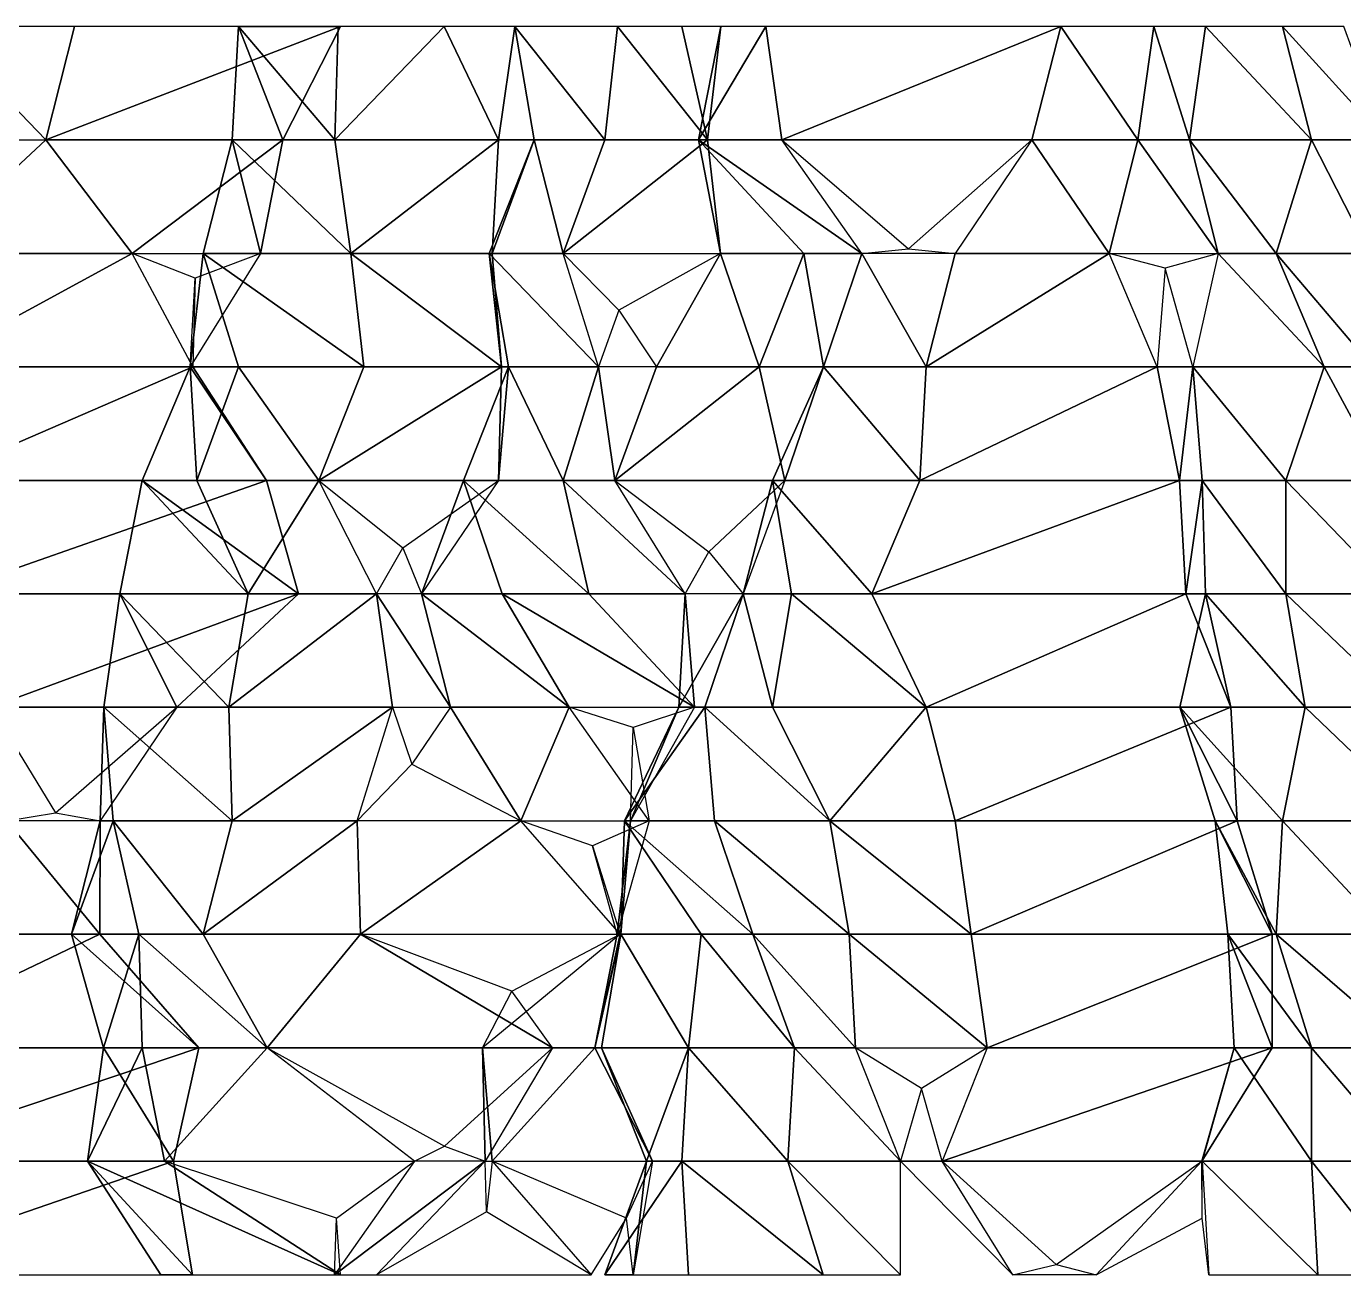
# Model space of a CAD drawing. Header units: metres. Extents: x -317 to 276, y -240 to 234.
# Drawn here: x -251.8 to -182.1, y 168.3 to 234 of the extents above; entities that cross this region are included whole.
import ezdxf

# ---------------------------------------------------------------- set-up
doc = ezdxf.new("R2010")
doc.units = ezdxf.units.M

msp = doc.modelspace()

# ---------------------------------------------------------------- linework, layer by layer
for points in [[(-256.53568, 234, -412.15634), (-250.76256, 228, -414.1037), (-249.23969, 234, -411.3161), (-249.23958, 234.0001, -411.316)], [(-256.53568, 234, -412.15634), (-256.02805, 228, -411.22714), (-250.76256, 228, -414.1037), (-250.76245, 228.0001, -414.1036)], [(-250.76256, 228, -414.1037), (-238.22107, 228, -403.66165), (-235.17532, 234, -398.08643), (-235.17522, 234.0001, -398.08633)], [(-250.76256, 228, -414.1037), (-235.17532, 234, -398.08643), (-249.23969, 234, -411.3161), (-249.23958, 234.0001, -411.316)], [(-238.22107, 228, -403.66165), (-240.90842, 228, -421.09573), (-240.56999, 234, -420.4763), (-240.56989, 234.0001, -420.4762)], [(-240.56999, 234, -420.4763), (-240.90842, 228, -421.09573), (-235.47371, 228, -423.66257), (-235.4736, 228.0001, -423.66248)], [(-238.22107, 228, -403.66165), (-240.56999, 234, -420.4763), (-235.17532, 234, -398.08643), (-235.17522, 234.0001, -398.08633)], [(-240.56999, 234, -420.4763), (-235.47371, 228, -423.66257), (-235.3045, 234, -423.3528), (-235.3044, 234.0001, -423.35272)], [(-235.47371, 228, -423.66257), (-226.82404, 228, -420.34442), (-229.70058, 234, -425.60992), (-229.70047, 234.0001, -425.60983)], [(-235.47371, 228, -423.66257), (-229.70058, 234, -425.60992), (-235.3045, 234, -423.3528), (-235.3044, 234.0001, -423.35272)], [(-226.82404, 228, -420.34442), (-225.95798, 234, -431.27408), (-229.70058, 234, -425.60992), (-229.70047, 234.0001, -425.60983)], [(-226.82404, 228, -420.34442), (-224.94272, 228, -429.41568), (-225.95798, 234, -431.27408), (-225.95787, 234.0001, -431.274)], [(-225.95798, 234, -431.27408), (-221.2001, 228, -435.07983), (-220.52325, 234, -433.8409), (-220.52315, 234.0001, -433.84082)], [(-225.95798, 234, -431.27408), (-224.94272, 228, -429.41568), (-221.2001, 228, -435.07983), (-221.2, 228.0001, -435.07974)], [(-220.52325, 234, -433.8409), (-221.2001, 228, -435.07983), (-215.7654, 228, -437.64667), (-215.76529, 228.0001, -437.64658)], [(-220.52325, 234, -433.8409), (-215.7654, 228, -437.64667), (-217.11906, 234, -440.12454), (-217.11896, 234.0001, -440.12445)], [(-215.7654, 228, -437.64667), (-215.06854, 234, -448.88605), (-217.11906, 234, -440.12454), (-217.11896, 234.0001, -440.12445)], [(-215.7654, 228, -437.64667), (-216.253, 228, -451.0542), (-215.06854, 234, -448.88605), (-215.06844, 234.0001, -448.88596)], [(-216.253, 228, -451.0542), (-211.83356, 228, -455.47943), (-212.6796, 234, -457.0281), (-212.67949, 234.0001, -457.028)], [(-216.253, 228, -451.0542), (-212.6796, 234, -457.0281), (-215.06854, 234, -448.88605), (-215.06844, 234.0001, -448.88596)], [(-211.83356, 228, -455.47943), (-197.09235, 234, -441.01083), (-212.6796, 234, -457.0281), (-212.67949, 234.0001, -457.028)], [(-211.83356, 228, -455.47943), (-198.61523, 228, -443.79843), (-197.09235, 234, -441.01083), (-197.09224, 234.0001, -441.01074)], [(-197.09235, 234, -441.01083), (-198.61523, 228, -443.79843), (-193.01132, 228, -446.0555), (-193.01122, 228.0001, -446.05542)], [(-197.09235, 234, -441.01083), (-193.01132, 228, -446.0555), (-192.16528, 234, -444.50684), (-192.16518, 234.0001, -444.50674)], [(-192.16528, 234, -444.50684), (-193.01132, 228, -446.0555), (-190.28397, 228, -453.5781), (-190.28386, 228.0001, -453.578)], [(-192.16528, 234, -444.50684), (-190.28397, 228, -453.5781), (-189.43793, 234, -452.02942), (-189.43782, 234.0001, -452.02933)], [(-189.43793, 234, -452.02942), (-190.28397, 228, -453.5781), (-183.834, 228, -454.2865), (-183.8339, 228.0001, -454.2864)], [(-189.43793, 234, -452.02942), (-183.834, 228, -454.2865), (-185.35689, 234, -457.07413), (-185.35678, 234.0001, -457.07404)], [(-185.35689, 234, -457.07413), (-179.92218, 228, -459.64093), (-182.1219, 234, -463.66748), (-182.1218, 234.0001, -463.6674)], [(-185.35689, 234, -457.07413), (-183.834, 228, -454.2865), (-179.92218, 228, -459.64093), (-179.92207, 228.0001, -459.64084)], [(-250.76256, 228, -414.1037), (-257.21252, 222, -413.3953), (-246.19392, 222, -405.74084), (-246.19382, 222.0001, -405.74075)], [(-246.19392, 222, -405.74084), (-238.22107, 228, -403.66165), (-250.76256, 228, -414.1037), (-250.76245, 228.0001, -414.1036)], [(-246.19392, 222, -405.74084), (-239.40555, 222, -405.8298), (-238.22107, 228, -403.66165), (-238.22096, 228.0001, -403.66156)], [(-239.40555, 222, -405.8298), (-242.43129, 222, -423.88336), (-240.90842, 228, -421.09573), (-240.90831, 228.0001, -421.09564)], [(-240.90842, 228, -421.09573), (-242.43129, 222, -423.88336), (-234.62766, 222, -422.1139), (-234.62755, 222.0001, -422.1138)], [(-239.40555, 222, -405.8298), (-240.90842, 228, -421.09573), (-238.22107, 228, -403.66165), (-238.22096, 228.0001, -403.66156)], [(-240.90842, 228, -421.09573), (-234.62766, 222, -422.1139), (-235.47371, 228, -423.66257), (-235.4736, 228.0001, -423.66248)], [(-234.62766, 222, -422.1139), (-226.82404, 228, -420.34442), (-235.47371, 228, -423.66257), (-235.4736, 228.0001, -423.66248)], [(-234.62766, 222, -422.1139), (-227.16245, 222, -420.9639), (-226.82404, 228, -420.34442), (-226.82393, 228.0001, -420.34433)], [(-227.16245, 222, -420.9639), (-227.31165, 222, -433.75195), (-224.94272, 228, -429.41568), (-224.94261, 228.0001, -429.4156)], [(-224.94272, 228, -429.41568), (-227.31165, 222, -433.75195), (-223.39981, 222, -439.10638), (-223.3997, 222.0001, -439.1063)], [(-227.16245, 222, -420.9639), (-224.94272, 228, -429.41568), (-226.82404, 228, -420.34442), (-226.82393, 228.0001, -420.34433)], [(-224.94272, 228, -429.41568), (-223.39981, 222, -439.10638), (-221.2001, 228, -435.07983), (-221.2, 228.0001, -435.07974)], [(-223.39981, 222, -439.10638), (-215.08856, 222, -436.4077), (-215.7654, 228, -437.64667), (-215.76529, 228.0001, -437.64658)], [(-223.39981, 222, -439.10638), (-215.7654, 228, -437.64667), (-221.2001, 228, -435.07983), (-221.2, 228.0001, -435.07974)], [(-215.08856, 222, -436.4077), (-210.6691, 222, -440.83295), (-216.253, 228, -451.0542), (-216.2529, 228.0001, -451.0541)], [(-215.08856, 222, -436.4077), (-216.253, 228, -451.0542), (-215.7654, 228, -437.64667), (-215.76529, 228.0001, -437.64658)], [(-207.60333, 222, -447.73605), (-211.83356, 228, -455.47943), (-216.253, 228, -451.0542), (-216.2529, 228.0001, -451.0541)], [(-207.60333, 222, -447.73605), (-216.253, 228, -451.0542), (-210.6691, 222, -440.83295), (-210.66899, 222.0001, -440.83286)], [(-211.83356, 228, -455.47943), (-205.14325, 222.2449, -449.4904), (-198.61523, 228, -443.79843), (-198.61513, 228.0001, -443.79834)], [(-198.61523, 228, -443.79843), (-202.67625, 222, -451.2321), (-194.53421, 222, -448.84314), (-194.5341, 222.0001, -448.84305)], [(-198.61523, 228, -443.79843), (-194.53421, 222, -448.84314), (-193.01132, 228, -446.0555), (-193.01122, 228.0001, -446.05542)], [(-193.01132, 228, -446.0555), (-194.53421, 222, -448.84314), (-188.76108, 222, -450.79047), (-188.76097, 222.0001, -450.79037)], [(-193.01132, 228, -446.0555), (-188.76108, 222, -450.79047), (-190.28397, 228, -453.5781), (-190.28386, 228.0001, -453.578)], [(-190.28397, 228, -453.5781), (-185.6953, 222, -457.6936), (-183.834, 228, -454.2865), (-183.8339, 228.0001, -454.2864)], [(-190.28397, 228, -453.5781), (-188.76108, 222, -450.79047), (-185.6953, 222, -457.6936), (-185.69519, 222.0001, -457.6935)], [(-183.834, 228, -454.2865), (-185.6953, 222, -457.6936), (-180.76822, 222, -461.1896), (-180.76811, 222.0001, -461.1895)], [(-183.834, 228, -454.2865), (-180.76822, 222, -461.1896), (-179.92218, 228, -459.64093), (-179.92207, 228.0001, -459.64084)], [(-205.14325, 222.2449, -449.4904), (-202.67625, 222, -451.2321), (-207.60333, 222, -447.73605), (-207.60323, 222.0001, -447.73596)], [(-257.21252, 216, -413.3953), (-242.97894, 216, -399.8559), (-246.19392, 222, -405.74084), (-246.19382, 222.0001, -405.74075)], [(-257.21252, 216, -413.3953), (-246.19392, 222, -405.74084), (-257.21252, 222, -413.3953), (-257.21243, 222.0001, -413.3952)], [(-239.40555, 222, -405.8298), (-242.85544, 220.68292, -405.8873), (-246.19392, 222, -405.74084), (-246.19382, 222.0001, -405.74075)], [(-243.12814, 216, -412.64395), (-240.56999, 216, -420.4763), (-242.43129, 222, -423.88336), (-242.43118, 222.0001, -423.88327)], [(-243.12814, 216, -412.64395), (-242.43129, 222, -423.88336), (-239.40555, 222, -405.8298), (-239.40544, 222.0001, -405.8297)], [(-242.43129, 222, -423.88336), (-233.95082, 216, -420.87494), (-234.62766, 222, -422.1139), (-234.62755, 222.0001, -422.1138)], [(-242.43129, 222, -423.88336), (-240.56999, 216, -420.4763), (-233.95082, 216, -420.87494), (-233.95071, 216.0001, -420.87485)], [(-234.62766, 222, -422.1139), (-226.65482, 216, -420.03467), (-227.16245, 222, -420.9639), (-227.16234, 222.0001, -420.9638)], [(-234.62766, 222, -422.1139), (-233.95082, 216, -420.87494), (-226.65482, 216, -420.03467), (-226.65471, 216.0001, -420.03458)], [(-226.65482, 216, -420.03467), (-226.29639, 216, -431.89355), (-227.31165, 222, -433.75195), (-227.31154, 222.0001, -433.75186)], [(-226.65482, 216, -420.03467), (-227.31165, 222, -433.75195), (-227.16245, 222, -420.9639), (-227.16234, 222.0001, -420.9638)], [(-227.31165, 222, -433.75195), (-221.53851, 216, -435.6993), (-223.39981, 222, -439.10638), (-223.3997, 222.0001, -439.1063)], [(-227.31165, 222, -433.75195), (-226.29639, 216, -431.89355), (-221.53851, 216, -435.6993), (-221.5384, 216.0001, -435.69922)], [(-221.53851, 216, -435.6993), (-223.39981, 222, -439.10638), (-220.45065, 219, -438.1488), (-220.45055, 219.0001, -438.1487)], [(-215.08856, 222, -436.4077), (-220.45065, 219, -438.1488), (-218.47275, 216, -442.60242), (-218.47264, 216.0001, -442.60233)], [(-215.08856, 222, -436.4077), (-218.47275, 216, -442.60242), (-213.03802, 216, -445.16922), (-213.03792, 216.0001, -445.16913)], [(-215.08856, 222, -436.4077), (-213.03802, 216, -445.16922), (-210.6691, 222, -440.83295), (-210.66899, 222.0001, -440.83286)], [(-210.6691, 222, -440.83295), (-213.03802, 216, -445.16922), (-209.63385, 216, -451.45288), (-209.63374, 216.0001, -451.4528)], [(-210.6691, 222, -440.83295), (-209.63385, 216, -451.45288), (-207.60333, 222, -447.73605), (-207.60323, 222.0001, -447.73596)], [(-207.60333, 222, -447.73605), (-209.63385, 216, -451.45288), (-204.19913, 216, -454.01968), (-204.19902, 216.0001, -454.0196)], [(-207.60333, 222, -447.73605), (-204.19913, 216, -454.01968), (-202.67625, 222, -451.2321), (-202.67615, 222.0001, -451.232)], [(-204.19913, 216, -454.01968), (-191.99606, 216, -444.1971), (-194.53421, 222, -448.84314), (-194.5341, 222.0001, -448.84305)], [(-204.19913, 216, -454.01968), (-194.53421, 222, -448.84314), (-202.67625, 222, -451.2321), (-202.67615, 222.0001, -451.232)], [(-188.76108, 222, -450.79047), (-191.5704, 221.21738, -449.6754), (-194.53421, 222, -448.84314), (-194.5341, 222.0001, -448.84305)], [(-188.76108, 222, -450.79047), (-190.11476, 216, -453.26837), (-183.15717, 216, -453.04758), (-183.15706, 216.0001, -453.0475)], [(-188.76108, 222, -450.79047), (-183.15717, 216, -453.04758), (-185.6953, 222, -457.6936), (-185.69519, 222.0001, -457.6935)], [(-185.6953, 222, -457.6936), (-180.59901, 216, -460.87988), (-180.76822, 222, -461.1896), (-180.76811, 222.0001, -461.1895)], [(-185.6953, 222, -457.6936), (-183.15717, 216, -453.04758), (-180.59901, 216, -460.87988), (-180.5989, 216.0001, -460.8798)], [(-191.5704, 221.21738, -449.6754), (-191.99606, 216, -444.1971), (-190.11476, 216, -453.26837), (-190.11465, 216.0001, -453.26828)], [(-242.85544, 220.68292, -405.8873), (-242.97894, 216, -399.8559), (-243.12814, 216, -412.64395), (-243.12804, 216.0001, -412.64386)], [(-256.8741, 210, -412.77582), (-242.97894, 216, -399.8559), (-257.21252, 216, -413.3953), (-257.21243, 216.0001, -413.3952)], [(-256.8741, 210, -412.77582), (-239.08714, 210, -392.732), (-242.97894, 216, -399.8559), (-242.97884, 216.0001, -399.8558)], [(-239.08714, 210, -392.732), (-245.66628, 210, -417.28998), (-243.12814, 216, -412.64395), (-243.12804, 216.0001, -412.64386)], [(-243.12814, 216, -412.64395), (-245.66628, 210, -417.28998), (-242.76971, 210, -424.50284), (-242.7696, 210.0001, -424.50275)], [(-239.08714, 210, -392.732), (-243.12814, 216, -412.64395), (-242.97894, 216, -399.8559), (-242.97884, 216.0001, -399.8558)], [(-243.12814, 216, -412.64395), (-242.76971, 210, -424.50284), (-240.56999, 216, -420.4763), (-240.56989, 216.0001, -420.4762)], [(-240.56999, 216, -420.4763), (-242.76971, 210, -424.50284), (-236.31975, 210, -425.21124), (-236.31964, 210.0001, -425.21115)], [(-240.56999, 216, -420.4763), (-236.31975, 210, -425.21124), (-233.95082, 216, -420.87494), (-233.95071, 216.0001, -420.87485)], [(-236.31975, 210, -425.21124), (-226.82404, 210, -420.34442), (-226.65482, 216, -420.03467), (-226.65471, 216.0001, -420.03458)], [(-236.31975, 210, -425.21124), (-226.65482, 216, -420.03467), (-233.95082, 216, -420.87494), (-233.95071, 216.0001, -420.87485)], [(-226.82404, 210, -420.34442), (-228.66531, 210, -436.22986), (-226.29639, 216, -431.89355), (-226.29628, 216.0001, -431.89346)], [(-226.29639, 216, -431.89355), (-228.66531, 210, -436.22986), (-223.39981, 210, -439.10638), (-223.3997, 210.0001, -439.1063)], [(-226.82404, 210, -420.34442), (-226.29639, 216, -431.89355), (-226.65482, 216, -420.03467), (-226.65471, 216.0001, -420.03458)], [(-226.29639, 216, -431.89355), (-223.39981, 210, -439.10638), (-221.53851, 216, -435.6993), (-221.5384, 216.0001, -435.69922)], [(-221.53851, 216, -435.6993), (-223.39981, 210, -439.10638), (-220.67245, 210, -446.62897), (-220.67235, 210.0001, -446.62888)], [(-221.53851, 216, -435.6993), (-220.67245, 210, -446.62897), (-218.47275, 216, -442.60242), (-218.47264, 216.0001, -442.60233)], [(-220.67245, 210, -446.62897), (-211.68436, 210, -442.69135), (-213.03802, 216, -445.16922), (-213.03792, 216.0001, -445.16913)], [(-220.67245, 210, -446.62897), (-213.03802, 216, -445.16922), (-218.47275, 216, -442.60242), (-218.47264, 216.0001, -442.60233)], [(-211.68436, 210, -442.69135), (-209.63385, 216, -451.45288), (-213.03802, 216, -445.16922), (-213.03792, 216.0001, -445.16913)], [(-211.68436, 210, -442.69135), (-212.34119, 210, -456.40863), (-209.63385, 216, -451.45288), (-209.63374, 216.0001, -451.4528)], [(-209.63385, 216, -451.45288), (-212.34119, 210, -456.40863), (-204.53755, 210, -454.63916), (-204.53745, 210.0001, -454.63907)], [(-209.63385, 216, -451.45288), (-204.53755, 210, -454.63916), (-204.19913, 216, -454.01968), (-204.19902, 216.0001, -454.0196)], [(-204.53755, 210, -454.63916), (-190.8116, 210, -442.02896), (-191.99606, 216, -444.1971), (-191.99596, 216.0001, -444.19702)], [(-204.53755, 210, -454.63916), (-191.99606, 216, -444.1971), (-204.19913, 216, -454.01968), (-204.19902, 216.0001, -454.0196)], [(-190.8116, 210, -442.02896), (-190.11476, 216, -453.26837), (-191.99606, 216, -444.1971), (-191.99596, 216.0001, -444.19702)], [(-190.8116, 210, -442.02896), (-189.60713, 210, -452.33917), (-190.11476, 216, -453.26837), (-190.11465, 216.0001, -453.26828)], [(-190.11476, 216, -453.26837), (-185.18768, 210, -456.7644), (-183.15717, 216, -453.04758), (-183.15706, 216.0001, -453.0475)], [(-190.11476, 216, -453.26837), (-189.60713, 210, -452.33917), (-185.18768, 210, -456.7644), (-185.18758, 210.0001, -456.7643)], [(-183.15717, 216, -453.04758), (-185.18768, 210, -456.7644), (-179.92218, 210, -459.64093), (-179.92207, 210.0001, -459.64084)], [(-183.15717, 216, -453.04758), (-179.92218, 210, -459.64093), (-180.59901, 216, -460.87988), (-180.5989, 216.0001, -460.8798)], [(-256.19727, 204, -411.5369), (-239.08714, 210, -392.732), (-256.8741, 210, -412.77582), (-256.87402, 210.0001, -412.77573)], [(-256.19727, 204, -411.5369), (-237.39505, 204, -389.63464), (-239.08714, 210, -392.732), (-239.08704, 210.0001, -392.7319)], [(-237.39505, 204, -389.63464), (-246.85074, 204, -419.45813), (-245.66628, 210, -417.28998), (-245.66617, 210.0001, -417.2899)], [(-245.66628, 210, -417.28998), (-246.85074, 204, -419.45813), (-240.06236, 204, -419.54706), (-240.06226, 204.0001, -419.54697)], [(-237.39505, 204, -389.63464), (-245.66628, 210, -417.28998), (-239.08714, 210, -392.732), (-239.08704, 210.0001, -392.7319)], [(-245.66628, 210, -417.28998), (-240.06236, 204, -419.54706), (-242.76971, 210, -424.50284), (-242.7696, 210.0001, -424.50275)], [(-236.31975, 210, -425.21124), (-242.76971, 210, -424.50284), (-240.06236, 204, -419.54706), (-240.06226, 204.0001, -419.54697)], [(-236.31975, 210, -425.21124), (-240.06236, 204, -419.54706), (-233.27399, 204, -419.63602), (-233.27388, 204.0001, -419.63593)], [(-236.31975, 210, -425.21124), (-231.87405, 206.42856, -423.33093), (-226.82404, 210, -420.34442), (-226.82393, 210.0001, -420.34433)], [(-230.88504, 204, -427.77805), (-226.6348, 204, -432.51303), (-228.66531, 210, -436.22986), (-228.6652, 210.0001, -436.22977)], [(-230.88504, 204, -427.77805), (-228.66531, 210, -436.22986), (-226.82404, 210, -420.34442), (-226.82393, 210.0001, -420.34433)], [(-228.66531, 210, -436.22986), (-222.04614, 204, -436.6285), (-223.39981, 210, -439.10638), (-223.3997, 210.0001, -439.1063)], [(-228.66531, 210, -436.22986), (-226.6348, 204, -432.51303), (-222.04614, 204, -436.6285), (-222.04604, 204.0001, -436.62842)], [(-216.94986, 204, -439.8148), (-220.67245, 210, -446.62897), (-223.39981, 210, -439.10638), (-223.3997, 210.0001, -439.1063)], [(-216.94986, 204, -439.8148), (-223.39981, 210, -439.10638), (-222.04614, 204, -436.6285), (-222.04604, 204.0001, -436.62842)], [(-220.67245, 210, -446.62897), (-215.6998, 206.22855, -443.78406), (-211.68436, 210, -442.69135), (-211.68425, 210.0001, -442.69125)], [(-213.88408, 204, -446.7179), (-211.32593, 204, -454.55023), (-212.34119, 210, -456.40863), (-212.34108, 210.0001, -456.40854)], [(-213.88408, 204, -446.7179), (-212.34119, 210, -456.40863), (-211.68436, 210, -442.69135), (-211.68425, 210.0001, -442.69125)], [(-212.34119, 210, -456.40863), (-207.07568, 204, -459.2852), (-204.53755, 210, -454.63916), (-204.53745, 210.0001, -454.63907)], [(-212.34119, 210, -456.40863), (-211.32593, 204, -454.55023), (-207.07568, 204, -459.2852), (-207.07558, 204.0001, -459.2851)], [(-207.07568, 204, -459.2852), (-190.47319, 204, -441.4095), (-190.8116, 210, -442.02896), (-190.8115, 210.0001, -442.02887)], [(-207.07568, 204, -459.2852), (-190.8116, 210, -442.02896), (-204.53755, 210, -454.63916), (-204.53745, 210.0001, -454.63907)], [(-190.47319, 204, -441.4095), (-189.60713, 210, -452.33917), (-190.8116, 210, -442.02896), (-190.8115, 210.0001, -442.02887)], [(-190.47319, 204, -441.4095), (-189.43793, 204, -452.02942), (-189.60713, 210, -452.33917), (-189.60703, 210.0001, -452.33908)], [(-189.60713, 210, -452.33917), (-185.18768, 204, -456.7644), (-185.18768, 210, -456.7644), (-185.18758, 210.0001, -456.7643)], [(-189.60713, 210, -452.33917), (-189.43793, 204, -452.02942), (-185.18768, 204, -456.7644), (-185.18758, 204.0001, -456.7643)], [(-185.18768, 210, -456.7644), (-179.41455, 204, -458.71173), (-179.92218, 210, -459.64093), (-179.92207, 210.0001, -459.64084)], [(-185.18768, 210, -456.7644), (-185.18768, 204, -456.7644), (-179.41455, 204, -458.71173), (-179.41444, 204.0001, -458.71164)], [(-231.87405, 206.42856, -423.33093), (-230.88504, 204, -427.77805), (-233.27399, 204, -419.63602), (-233.27388, 204.0001, -419.63593)], [(-215.6998, 206.22855, -443.78406), (-213.88408, 204, -446.7179), (-216.94986, 204, -439.8148), (-216.94975, 204.0001, -439.8147)], [(-253.65913, 198, -406.89084), (-237.39505, 204, -389.63464), (-256.19727, 204, -411.5369), (-256.19717, 204.0001, -411.5368)], [(-253.65913, 198, -406.89084), (-243.82498, 198, -401.40457), (-237.39505, 204, -389.63464), (-237.39494, 204.0001, -389.63455)], [(-243.82498, 198, -401.40457), (-247.69678, 198, -421.0068), (-246.85074, 204, -419.45813), (-246.85063, 204.0001, -419.45804)], [(-246.85074, 204, -419.45813), (-247.69678, 198, -421.0068), (-241.07762, 198, -421.4055), (-241.07751, 198.0001, -421.4054)], [(-243.82498, 198, -401.40457), (-246.85074, 204, -419.45813), (-237.39505, 204, -389.63464), (-237.39494, 204.0001, -389.63455)], [(-246.85074, 204, -419.45813), (-241.07762, 198, -421.4055), (-240.06236, 204, -419.54706), (-240.06226, 204.0001, -419.54697)], [(-241.07762, 198, -421.4055), (-232.42795, 198, -418.08734), (-233.27399, 204, -419.63602), (-233.27388, 204.0001, -419.63593)], [(-241.07762, 198, -421.4055), (-233.27399, 204, -419.63602), (-240.06236, 204, -419.54706), (-240.06226, 204.0001, -419.54697)], [(-233.27399, 204, -419.63602), (-229.36217, 198, -424.99045), (-230.88504, 204, -427.77805), (-230.88493, 204.0001, -427.77795)], [(-233.27399, 204, -419.63602), (-232.42795, 198, -418.08734), (-229.36217, 198, -424.99045), (-229.36206, 198.0001, -424.99036)], [(-223.08142, 198, -426.00858), (-226.6348, 204, -432.51303), (-230.88504, 204, -427.77805), (-230.88493, 204.0001, -427.77795)], [(-223.08142, 198, -426.00858), (-230.88504, 204, -427.77805), (-229.36217, 198, -424.99045), (-229.36206, 198.0001, -424.99036)], [(-216.46225, 198, -426.40726), (-222.04614, 204, -436.6285), (-226.6348, 204, -432.51303), (-226.63469, 204.0001, -432.51294)], [(-216.46225, 198, -426.40726), (-226.6348, 204, -432.51303), (-223.08142, 198, -426.00858), (-223.08131, 198.0001, -426.00848)], [(-216.46225, 198, -426.40726), (-216.94986, 204, -439.8148), (-222.04614, 204, -436.6285), (-222.04604, 204.0001, -436.62842)], [(-216.46225, 198, -426.40726), (-217.28827, 198, -440.43427), (-216.94986, 204, -439.8148), (-216.94975, 204.0001, -439.8147)], [(-217.28827, 198, -440.43427), (-215.91458, 198, -450.43472), (-213.88408, 204, -446.7179), (-213.88397, 204.0001, -446.7178)], [(-217.28827, 198, -440.43427), (-213.88408, 204, -446.7179), (-216.94986, 204, -439.8148), (-216.94975, 204.0001, -439.8147)], [(-213.88408, 204, -446.7179), (-215.91458, 198, -450.43472), (-212.34119, 198, -456.40863), (-212.34108, 198.0001, -456.40854)], [(-213.88408, 204, -446.7179), (-212.34119, 198, -456.40863), (-211.32593, 204, -454.55023), (-211.32582, 204.0001, -454.55014)], [(-211.32593, 204, -454.55023), (-212.34119, 198, -456.40863), (-204.19913, 198, -454.01968), (-204.19902, 198.0001, -454.0196)], [(-211.32593, 204, -454.55023), (-204.19913, 198, -454.01968), (-207.07568, 204, -459.2852), (-207.07558, 204.0001, -459.2851)], [(-204.19913, 198, -454.01968), (-190.47319, 204, -441.4095), (-207.07568, 204, -459.2852), (-207.07558, 204.0001, -459.2851)], [(-204.19913, 198, -454.01968), (-188.10426, 198, -437.0732), (-190.47319, 204, -441.4095), (-190.47308, 204.0001, -441.4094)], [(-188.10426, 198, -437.0732), (-190.7916, 198, -454.50732), (-189.43793, 204, -452.02942), (-189.43782, 204.0001, -452.02933)], [(-189.43793, 204, -452.02942), (-190.7916, 198, -454.50732), (-184.17242, 198, -454.90598), (-184.17232, 198.0001, -454.90588)], [(-188.10426, 198, -437.0732), (-189.43793, 204, -452.02942), (-190.47319, 204, -441.4095), (-190.47308, 204.0001, -441.4094)], [(-189.43793, 204, -452.02942), (-184.17242, 198, -454.90598), (-185.18768, 204, -456.7644), (-185.18758, 204.0001, -456.7643)], [(-185.18768, 204, -456.7644), (-178.90692, 198, -457.78253), (-179.41455, 204, -458.71173), (-179.41444, 204.0001, -458.71164)], [(-185.18768, 204, -456.7644), (-184.17242, 198, -454.90598), (-178.90692, 198, -457.78253), (-178.90681, 198.0001, -457.78244)], [(-253.65913, 198, -406.89084), (-250.23868, 192.41379, -406.88727), (-243.82498, 198, -401.40457), (-243.82487, 198.0001, -401.40448)], [(-247.88602, 192, -408.8382), (-247.18915, 192, -420.0776), (-247.69678, 198, -421.0068), (-247.69667, 198.0001, -421.0067)], [(-247.88602, 192, -408.8382), (-247.69678, 198, -421.0068), (-243.82498, 198, -401.40457), (-243.82487, 198.0001, -401.40448)], [(-247.69678, 198, -421.0068), (-240.90842, 192, -421.09573), (-241.07762, 198, -421.4055), (-241.07751, 198.0001, -421.4054)], [(-247.69678, 198, -421.0068), (-247.18915, 192, -420.0776), (-240.90842, 192, -421.09573), (-240.90831, 192.0001, -421.09564)], [(-240.90842, 192, -421.09573), (-232.42795, 198, -418.08734), (-241.07762, 198, -421.4055), (-241.07751, 198.0001, -421.4054)], [(-240.90842, 192, -421.09573), (-234.28925, 192, -421.49442), (-232.42795, 198, -418.08734), (-232.42784, 198.0001, -418.08725)], [(-232.42795, 198, -418.08734), (-231.40602, 195, -420.38837), (-234.28925, 192, -421.49442), (-234.28914, 192.0001, -421.49432)], [(-225.63956, 192, -418.17627), (-229.36217, 198, -424.99045), (-231.40602, 195, -420.38837), (-231.40591, 195.0001, -420.38828)], [(-223.08142, 198, -426.00858), (-229.36217, 198, -424.99045), (-225.63956, 192, -418.17627), (-225.63945, 192.0001, -418.17618)], [(-223.08142, 198, -426.00858), (-225.63956, 192, -418.17627), (-218.8512, 192, -418.2652), (-218.85109, 192.0001, -418.2651)], [(-216.46225, 198, -426.40726), (-219.69662, 196.93335, -426.07025), (-223.08142, 198, -426.00858), (-223.08131, 198.0001, -426.00848)], [(-219.84644, 192, -432.60196), (-220.16483, 192, -445.69977), (-217.28827, 198, -440.43427), (-217.28816, 198.0001, -440.43417)], [(-220.16483, 192, -445.69977), (-215.40695, 192, -449.50552), (-215.91458, 198, -450.43472), (-215.91447, 198.0001, -450.43463)], [(-220.16483, 192, -445.69977), (-215.91458, 198, -450.43472), (-217.28827, 198, -440.43427), (-217.28816, 198.0001, -440.43417)], [(-219.84644, 192, -432.60196), (-217.28827, 198, -440.43427), (-216.46225, 198, -426.40726), (-216.46214, 198.0001, -426.40717)], [(-209.29541, 192, -450.8334), (-212.34119, 198, -456.40863), (-215.91458, 198, -450.43472), (-215.91447, 198.0001, -450.43463)], [(-209.29541, 192, -450.8334), (-215.91458, 198, -450.43472), (-215.40695, 192, -449.50552), (-215.40685, 192.0001, -449.50543)], [(-204.19913, 198, -454.01968), (-212.34119, 198, -456.40863), (-209.29541, 192, -450.8334), (-209.2953, 192.0001, -450.8333)], [(-204.19913, 198, -454.01968), (-209.29541, 192, -450.8334), (-202.67625, 192, -451.2321), (-202.67615, 192.0001, -451.232)], [(-202.67625, 192, -451.2321), (-188.10426, 198, -437.0732), (-204.19913, 198, -454.01968), (-204.19902, 198.0001, -454.0196)], [(-202.67625, 192, -451.2321), (-187.76584, 192, -436.45374), (-188.10426, 198, -437.0732), (-188.10416, 198.0001, -437.07312)], [(-187.76584, 192, -436.45374), (-188.9303, 192, -451.10022), (-190.7916, 198, -454.50732), (-190.79149, 198.0001, -454.50723)], [(-187.76584, 192, -436.45374), (-190.7916, 198, -454.50732), (-188.10426, 198, -437.0732), (-188.10416, 198.0001, -437.07312)], [(-190.7916, 198, -454.50732), (-185.35689, 192, -457.07413), (-184.17242, 198, -454.90598), (-184.17232, 198.0001, -454.90588)], [(-190.7916, 198, -454.50732), (-188.9303, 192, -451.10022), (-185.35689, 192, -457.07413), (-185.35678, 192.0001, -457.07404)], [(-184.17242, 198, -454.90598), (-185.35689, 192, -457.07413), (-177.89168, 192, -455.92413), (-177.89157, 192.0001, -455.92404)], [(-184.17242, 198, -454.90598), (-177.89168, 192, -455.92413), (-178.90692, 198, -457.78253), (-178.90681, 198.0001, -457.78244)], [(-219.69662, 196.93335, -426.07025), (-218.8512, 192, -418.2652), (-219.84644, 192, -432.60196), (-219.84633, 192.0001, -432.60187)], [(-250.23868, 192.41379, -406.88727), (-247.88602, 192, -408.8382), (-252.81308, 192, -405.3422), (-252.81297, 192.0001, -405.3421)], [(-261.63196, 186, -408.97006), (-247.90604, 186, -396.35986), (-252.81308, 192, -405.3422), (-252.81297, 192.0001, -405.3421)], [(-247.90604, 186, -396.35986), (-247.88602, 192, -408.8382), (-252.81308, 192, -405.3422), (-252.81297, 192.0001, -405.3421)], [(-247.90604, 186, -396.35986), (-249.40889, 186, -411.62582), (-247.88602, 192, -408.8382), (-247.88591, 192.0001, -408.8381)], [(-249.40889, 186, -411.62582), (-245.83548, 186, -417.59973), (-247.18915, 192, -420.0776), (-247.18904, 192.0001, -420.0775)], [(-249.40889, 186, -411.62582), (-247.18915, 192, -420.0776), (-247.88602, 192, -408.8382), (-247.88591, 192.0001, -408.8381)], [(-247.18915, 192, -420.0776), (-242.43129, 186, -423.88336), (-240.90842, 192, -421.09573), (-240.90831, 192.0001, -421.09564)], [(-247.18915, 192, -420.0776), (-245.83548, 186, -417.59973), (-242.43129, 186, -423.88336), (-242.43118, 186.0001, -423.88327)], [(-242.43129, 186, -423.88336), (-234.12003, 186, -421.1847), (-234.28925, 192, -421.49442), (-234.28914, 192.0001, -421.49432)], [(-242.43129, 186, -423.88336), (-234.28925, 192, -421.49442), (-240.90842, 192, -421.09573), (-240.90831, 192.0001, -421.09564)], [(-234.12003, 186, -421.1847), (-225.63956, 192, -418.17627), (-234.28925, 192, -421.49442), (-234.28914, 192.0001, -421.49432)], [(-234.12003, 186, -421.1847), (-220.39409, 186, -408.5745), (-225.63956, 192, -418.17627), (-225.63945, 192.0001, -418.17618)], [(-218.8512, 192, -418.2652), (-221.85538, 190.68292, -417.50684), (-225.63956, 192, -418.17627), (-225.63945, 192.0001, -418.17618)], [(-220.54327, 186, -421.36255), (-220.35405, 186, -433.53116), (-219.84644, 192, -432.60196), (-219.84633, 192.0001, -432.60187)], [(-220.54327, 186, -421.36255), (-219.84644, 192, -432.60196), (-218.8512, 192, -418.2652), (-218.85109, 192.0001, -418.2651)], [(-220.35405, 186, -433.53116), (-216.10382, 186, -438.2661), (-220.16483, 192, -445.69977), (-220.16472, 192.0001, -445.69968)], [(-220.35405, 186, -433.53116), (-220.16483, 192, -445.69977), (-219.84644, 192, -432.60196), (-219.84633, 192.0001, -432.60187)], [(-213.37645, 186, -445.7887), (-215.40695, 192, -449.50552), (-220.16483, 192, -445.69977), (-220.16472, 192.0001, -445.69968)], [(-213.37645, 186, -445.7887), (-220.16483, 192, -445.69977), (-216.10382, 186, -438.2661), (-216.10371, 186.0001, -438.26602)], [(-215.40695, 192, -449.50552), (-208.28017, 186, -448.975), (-209.29541, 192, -450.8334), (-209.2953, 192.0001, -450.8333)], [(-215.40695, 192, -449.50552), (-213.37645, 186, -445.7887), (-208.28017, 186, -448.975), (-208.28006, 186.0001, -448.9749)], [(-209.29541, 192, -450.8334), (-201.8302, 186, -449.6834), (-202.67625, 192, -451.2321), (-202.67615, 192.0001, -451.232)], [(-209.29541, 192, -450.8334), (-208.28017, 186, -448.975), (-201.8302, 186, -449.6834), (-201.8301, 186.0001, -449.68332)], [(-201.8302, 186, -449.6834), (-187.76584, 192, -436.45374), (-202.67625, 192, -451.2321), (-202.67615, 192.0001, -451.232)], [(-201.8302, 186, -449.6834), (-185.90454, 186, -433.04663), (-187.76584, 192, -436.45374), (-187.76573, 192.0001, -436.45364)], [(-185.90454, 186, -433.04663), (-188.25345, 186, -449.86127), (-188.9303, 192, -451.10022), (-188.93019, 192.0001, -451.10013)], [(-185.90454, 186, -433.04663), (-188.9303, 192, -451.10022), (-187.76584, 192, -436.45374), (-187.76573, 192.0001, -436.45364)], [(-188.9303, 192, -451.10022), (-185.6953, 186, -457.6936), (-185.35689, 192, -457.07413), (-185.35678, 192.0001, -457.07404)], [(-188.9303, 192, -451.10022), (-188.25345, 186, -449.86127), (-185.6953, 186, -457.6936), (-185.69519, 186.0001, -457.6935)], [(-185.35689, 192, -457.07413), (-185.6953, 186, -457.6936), (-179.75298, 186, -459.3312), (-179.75287, 186.0001, -459.33112)], [(-185.35689, 192, -457.07413), (-179.75298, 186, -459.3312), (-177.89168, 192, -455.92413), (-177.89157, 192.0001, -455.92404)], [(-221.85538, 190.68292, -417.50684), (-220.39409, 186, -408.5745), (-220.54327, 186, -421.36255), (-220.54317, 186.0001, -421.36246)], [(-260.4475, 180, -406.8019), (-247.90604, 186, -396.35986), (-261.63196, 186, -408.97006), (-261.63187, 186.0001, -408.96997)], [(-260.4475, 180, -406.8019), (-242.66055, 180, -386.7581), (-247.90604, 186, -396.35986), (-247.90593, 186.0001, -396.35977)], [(-242.66055, 180, -386.7581), (-247.7168, 180, -408.52847), (-249.40889, 186, -411.62582), (-249.40878, 186.0001, -411.62573)], [(-242.66055, 180, -386.7581), (-249.40889, 186, -411.62582), (-247.90604, 186, -396.35986), (-247.90593, 186.0001, -396.35977)], [(-247.7168, 180, -408.52847), (-245.83548, 186, -417.59973), (-249.40889, 186, -411.62582), (-249.40878, 186.0001, -411.62573)], [(-247.7168, 180, -408.52847), (-245.66628, 180, -417.28998), (-245.83548, 186, -417.59973), (-245.83537, 186.0001, -417.59964)], [(-239.04712, 180, -417.68866), (-242.43129, 186, -423.88336), (-245.83548, 186, -417.59973), (-245.83537, 186.0001, -417.59964)], [(-239.04712, 180, -417.68866), (-245.83548, 186, -417.59973), (-245.66628, 180, -417.28998), (-245.66617, 180.0001, -417.2899)], [(-234.12003, 186, -421.1847), (-242.43129, 186, -423.88336), (-239.04712, 180, -417.68866), (-239.04701, 180.0001, -417.68857)], [(-234.12003, 186, -421.1847), (-239.04712, 180, -417.68866), (-223.9675, 180, -402.6006), (-223.96739, 180.0001, -402.6005)], [(-223.9675, 180, -402.6006), (-226.12433, 183, -413.83893), (-234.12003, 186, -421.1847), (-234.11992, 186.0001, -421.1846)], [(-220.39409, 186, -408.5745), (-227.67007, 180, -421.8931), (-226.12433, 183, -413.83893), (-226.12422, 183.0001, -413.83884)], [(-220.39409, 186, -408.5745), (-227.67007, 180, -421.8931), (-221.72775, 180, -423.5307), (-221.72765, 180.0001, -423.5306)], [(-220.39409, 186, -408.5745), (-221.72775, 180, -423.5307), (-220.54327, 186, -421.36255), (-220.54317, 186.0001, -421.36246)], [(-221.72775, 180, -423.5307), (-221.36931, 180, -435.3896), (-220.35405, 186, -433.53116), (-220.35394, 186.0001, -433.53107)], [(-221.72775, 180, -423.5307), (-220.35405, 186, -433.53116), (-220.54327, 186, -421.36255), (-220.54317, 186.0001, -421.36246)], [(-220.35405, 186, -433.53116), (-221.36931, 180, -435.3896), (-216.78064, 180, -439.50507), (-216.78053, 180.0001, -439.50497)], [(-220.35405, 186, -433.53116), (-216.78064, 180, -439.50507), (-216.10382, 186, -438.2661), (-216.10371, 186.0001, -438.26602)], [(-216.10382, 186, -438.2661), (-216.78064, 180, -439.50507), (-211.17673, 180, -441.76215), (-211.17662, 180.0001, -441.76205)], [(-216.10382, 186, -438.2661), (-211.17673, 180, -441.76215), (-213.37645, 186, -445.7887), (-213.37634, 186.0001, -445.7886)], [(-213.37645, 186, -445.7887), (-207.94174, 180, -448.35553), (-208.28017, 186, -448.975), (-208.28006, 186.0001, -448.9749)], [(-213.37645, 186, -445.7887), (-211.17673, 180, -441.76215), (-207.94174, 180, -448.35553), (-207.94164, 180.0001, -448.35544)], [(-208.28017, 186, -448.975), (-200.98416, 180, -448.13474), (-201.8302, 186, -449.6834), (-201.8301, 186.0001, -449.68332)], [(-208.28017, 186, -448.975), (-207.94174, 180, -448.35553), (-200.98416, 180, -448.13474), (-200.98405, 180.0001, -448.13464)], [(-200.98416, 180, -448.13474), (-185.90454, 186, -433.04663), (-201.8302, 186, -449.6834), (-201.8301, 186.0001, -449.68332)], [(-200.98416, 180, -448.13474), (-185.90454, 180, -433.04663), (-185.90454, 186, -433.04663), (-185.90443, 186.0001, -433.04654)], [(-185.90454, 180, -433.04663), (-187.91504, 180, -449.24182), (-188.25345, 186, -449.86127), (-188.25334, 186.0001, -449.86118)], [(-185.90454, 180, -433.04663), (-188.25345, 186, -449.86127), (-185.90454, 186, -433.04663), (-185.90443, 186.0001, -433.04654)], [(-188.25345, 186, -449.86127), (-183.834, 180, -454.2865), (-185.6953, 186, -457.6936), (-185.69519, 186.0001, -457.6935)], [(-188.25345, 186, -449.86127), (-187.91504, 180, -449.24182), (-183.834, 180, -454.2865), (-183.8339, 180.0001, -454.2864)], [(-185.6953, 186, -457.6936), (-178.73772, 180, -457.47278), (-179.75298, 186, -459.3312), (-179.75287, 186.0001, -459.33112)], [(-185.6953, 186, -457.6936), (-183.834, 180, -454.2865), (-178.73772, 180, -457.47278), (-178.73761, 180.0001, -457.4727)], [(-260.4475, 174, -406.8019), (-244.01422, 174, -389.23596), (-242.66055, 180, -386.7581), (-242.66045, 180.0001, -386.758)], [(-260.4475, 174, -406.8019), (-242.66055, 180, -386.7581), (-260.4475, 180, -406.8019), (-260.44742, 180.0001, -406.80182)], [(-244.01422, 174, -389.23596), (-248.56285, 174, -410.07715), (-247.7168, 180, -408.52847), (-247.71669, 180.0001, -408.52838)], [(-248.56285, 174, -410.07715), (-244.48181, 174, -415.12183), (-245.66628, 180, -417.28998), (-245.66617, 180.0001, -417.2899)], [(-248.56285, 174, -410.07715), (-245.66628, 180, -417.28998), (-247.7168, 180, -408.52847), (-247.71669, 180.0001, -408.52838)], [(-244.01422, 174, -389.23596), (-247.7168, 180, -408.52847), (-242.66055, 180, -386.7581), (-242.66045, 180.0001, -386.758)], [(-244.48181, 174, -415.12183), (-239.04712, 180, -417.68866), (-245.66628, 180, -417.28998), (-245.66617, 180.0001, -417.2899)], [(-244.48181, 174, -415.12183), (-231.26349, 174, -403.44086), (-239.04712, 180, -417.68866), (-239.04701, 180.0001, -417.68857)], [(-239.04712, 180, -417.68866), (-229.6763, 174.80597, -406.79303), (-223.9675, 180, -402.6006), (-223.96739, 180.0001, -402.6005)], [(-227.52087, 174, -409.105), (-227.16245, 174, -420.9639), (-227.67007, 180, -421.8931), (-227.66997, 180.0001, -421.893)], [(-227.52087, 174, -409.105), (-227.67007, 180, -421.8931), (-223.9675, 180, -402.6006), (-223.96739, 180.0001, -402.6005)], [(-227.16245, 174, -420.9639), (-221.72775, 180, -423.5307), (-227.67007, 180, -421.8931), (-227.66997, 180.0001, -421.893)], [(-227.16245, 174, -420.9639), (-218.68198, 174, -417.95547), (-221.72775, 180, -423.5307), (-221.72765, 180.0001, -423.5306)], [(-218.68198, 174, -417.95547), (-221.36931, 180, -435.3896), (-221.72775, 180, -423.5307), (-221.72765, 180.0001, -423.5306)], [(-218.68198, 174, -417.95547), (-219.00038, 174, -431.05328), (-221.36931, 180, -435.3896), (-221.3692, 180.0001, -435.3895)], [(-219.00038, 174, -431.05328), (-216.78064, 180, -439.50507), (-221.36931, 180, -435.3896), (-221.3692, 180.0001, -435.3895)], [(-219.00038, 174, -431.05328), (-217.11906, 174, -440.12454), (-216.78064, 180, -439.50507), (-216.78053, 180.0001, -439.50497)], [(-216.78064, 180, -439.50507), (-217.11906, 174, -440.12454), (-211.51515, 174, -442.38162), (-211.51505, 174.0001, -442.38153)], [(-216.78064, 180, -439.50507), (-211.51515, 174, -442.38162), (-211.17673, 180, -441.76215), (-211.17662, 180.0001, -441.76205)], [(-211.17673, 180, -441.76215), (-211.51515, 174, -442.38162), (-205.57281, 174, -444.01923), (-205.57271, 174.0001, -444.01913)], [(-211.17673, 180, -441.76215), (-205.57281, 174, -444.01923), (-207.94174, 180, -448.35553), (-207.94164, 180.0001, -448.35544)], [(-200.98416, 180, -448.13474), (-204.46295, 177.85715, -448.24512), (-207.94174, 180, -448.35553), (-207.94164, 180.0001, -448.35544)], [(-203.35309, 174, -452.471), (-189.62714, 174, -439.86084), (-185.90454, 180, -433.04663), (-185.90443, 180.0001, -433.04654)], [(-203.35309, 174, -452.471), (-185.90454, 180, -433.04663), (-200.98416, 180, -448.13474), (-200.98405, 180.0001, -448.13464)], [(-189.62714, 174, -439.86084), (-189.60713, 174, -452.33917), (-187.91504, 180, -449.24182), (-187.91493, 180.0001, -449.24173)], [(-189.62714, 174, -439.86084), (-187.91504, 180, -449.24182), (-185.90454, 180, -433.04663), (-185.90443, 180.0001, -433.04654)], [(-187.91504, 180, -449.24182), (-189.60713, 174, -452.33917), (-183.834, 174, -454.2865), (-183.8339, 174.0001, -454.2864)], [(-187.91504, 180, -449.24182), (-183.834, 174, -454.2865), (-183.834, 180, -454.2865), (-183.8339, 180.0001, -454.2864)], [(-183.834, 180, -454.2865), (-178.73772, 174, -457.47278), (-178.73772, 180, -457.47278), (-178.73761, 180.0001, -457.4727)], [(-183.834, 180, -454.2865), (-183.834, 174, -454.2865), (-178.73772, 174, -457.47278), (-178.73761, 174.0001, -457.4727)], [(-204.46295, 177.85715, -448.24512), (-205.57281, 174, -444.01923), (-203.35309, 174, -452.471), (-203.35298, 174.0001, -452.47092)], [(-229.6763, 174.80597, -406.79303), (-227.52087, 174, -409.105), (-231.26349, 174, -403.44086), (-231.26338, 174.0001, -403.44077)], [(-261.46277, 168, -408.66034), (-242.99896, 168, -387.37753), (-244.01422, 174, -389.23596), (-244.01411, 174.0001, -389.23587)], [(-261.46277, 168, -408.66034), (-244.01422, 174, -389.23596), (-260.4475, 174, -406.8019), (-260.44742, 174.0001, -406.80182)], [(-242.99896, 168, -387.37753), (-244.67104, 168, -402.95325), (-248.56285, 174, -410.07715), (-248.56274, 174.0001, -410.07706)], [(-242.99896, 168, -387.37753), (-248.56285, 174, -410.07715), (-244.01422, 174, -389.23596), (-244.01411, 174.0001, -389.23587)], [(-235.17532, 168, -398.08643), (-244.48181, 174, -415.12183), (-248.56285, 174, -410.07715), (-248.56274, 174.0001, -410.07706)], [(-235.17532, 168, -398.08643), (-248.56285, 174, -410.07715), (-244.67104, 168, -402.95325), (-244.67093, 168.0001, -402.95316)], [(-235.17532, 168, -398.08643), (-235.39423, 171, -407.09116), (-244.48181, 174, -415.12183), (-244.4817, 174.0001, -415.12173)], [(-235.49371, 168, -411.18423), (-233.27399, 168, -419.63602), (-227.52087, 174, -409.105), (-227.52077, 174.0001, -409.10492)], [(-235.49371, 168, -411.18423), (-227.52087, 174, -409.105), (-231.26349, 174, -403.44086), (-231.26338, 174.0001, -403.44077)], [(-231.26349, 174, -403.44086), (-235.49371, 168, -411.18423), (-235.39423, 171, -407.09116), (-235.39412, 171.0001, -407.09106)], [(-227.16245, 174, -420.9639), (-227.45491, 171.32309, -415.24173), (-227.52087, 174, -409.105), (-227.52077, 174.0001, -409.10492)], [(-221.91696, 168, -411.3621), (-220.05719, 171, -418.44333), (-227.16245, 174, -420.9639), (-227.16234, 174.0001, -420.9638)], [(-219.69724, 168, -419.8139), (-221.2001, 168, -435.07983), (-219.00038, 174, -431.05328), (-219.00027, 174.0001, -431.0532)], [(-221.2001, 168, -435.07983), (-216.78064, 168, -439.50507), (-217.11906, 174, -440.12454), (-217.11896, 174.0001, -440.12445)], [(-221.2001, 168, -435.07983), (-217.11906, 174, -440.12454), (-219.00038, 174, -431.05328), (-219.00027, 174.0001, -431.0532)], [(-218.68198, 174, -417.95547), (-219.69724, 168, -419.8139), (-220.05719, 171, -418.44333), (-220.05708, 171.0001, -418.44324)], [(-219.69724, 168, -419.8139), (-219.00038, 174, -431.05328), (-218.68198, 174, -417.95547), (-218.68187, 174.0001, -417.95538)], [(-217.11906, 174, -440.12454), (-209.65385, 168, -438.97455), (-211.51515, 174, -442.38162), (-211.51505, 174.0001, -442.38153)], [(-217.11906, 174, -440.12454), (-216.78064, 168, -439.50507), (-209.65385, 168, -438.97455), (-209.65375, 168.0001, -438.97446)], [(-211.51515, 174, -442.38162), (-205.57281, 168, -444.01923), (-205.57281, 174, -444.01923), (-205.57271, 174.0001, -444.01913)], [(-211.51515, 174, -442.38162), (-209.65385, 168, -438.97455), (-205.57281, 168, -444.01923), (-205.57271, 168.0001, -444.01913)], [(-199.6305, 168, -445.65686), (-203.35309, 174, -452.471), (-205.57281, 174, -444.01923), (-205.57271, 174.0001, -444.01913)], [(-203.35309, 174, -452.471), (-197.33615, 168.54544, -447.7146), (-189.62714, 174, -439.86084), (-189.62703, 174.0001, -439.86075)], [(-189.62714, 174, -439.86084), (-195.21104, 168, -450.0821), (-189.60826, 171, -451.6261), (-189.60815, 171.0001, -451.626)], [(-189.2687, 168, -451.7197), (-189.60826, 171, -451.6261), (-189.60713, 174, -452.33917), (-189.60703, 174.0001, -452.33908)], [(-189.60713, 174, -452.33917), (-183.49559, 168, -453.66705), (-183.834, 174, -454.2865), (-183.8339, 174.0001, -454.2864)], [(-189.60713, 174, -452.33917), (-189.2687, 168, -451.7197), (-183.49559, 168, -453.66705), (-183.49548, 168.0001, -453.66696)], [(-183.834, 174, -454.2865), (-179.07614, 168, -458.09225), (-178.73772, 174, -457.47278), (-178.73761, 174.0001, -457.4727)], [(-183.834, 174, -454.2865), (-183.49559, 168, -453.66705), (-179.07614, 168, -458.09225), (-179.07603, 168.0001, -458.09216)], [(-227.45491, 171.32309, -415.24173), (-233.27399, 168, -419.63602), (-221.91696, 168, -411.3621), (-221.91685, 168.0001, -411.362)], [(-197.33615, 168.54544, -447.7146), (-195.21104, 168, -450.0821), (-199.6305, 168, -445.65686), (-199.63039, 168.0001, -445.65677)]]:
    msp.add_3dface(points)

doc.saveas('drawing.dxf')
